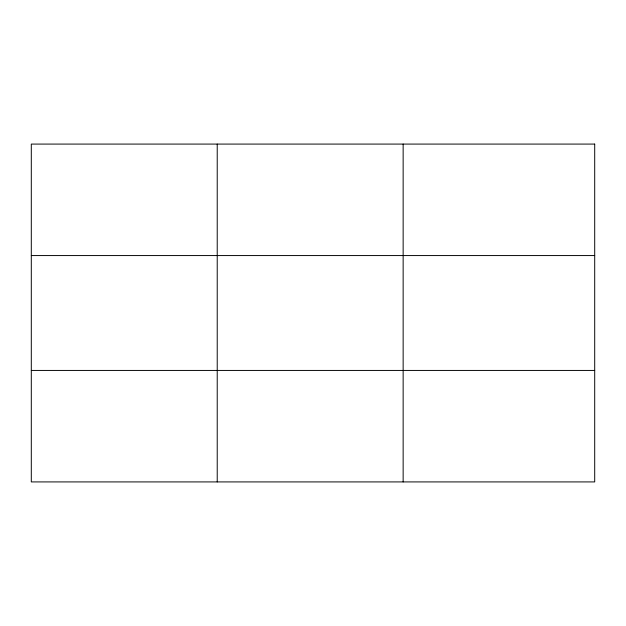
<?xml version="1.0" encoding="UTF-8"?>
<svg xmlns="http://www.w3.org/2000/svg" width="626" height="626" viewBox="0 0 626 626"><rect width="100%" height="100%" fill="white"/><g stroke="black" fill="none" stroke-linecap="round" stroke-linejoin="round"><path stroke-width="0.94" d="M217.222 144.082L217.222 481.918M403.144 144.082L403.144 481.918M31.3 255.565L594.7 255.565M31.3 370.435L594.7 370.435M594.7 144.082L594.7 481.918L31.3 481.918L31.3 144.082L594.7 144.082"/></g></svg>
